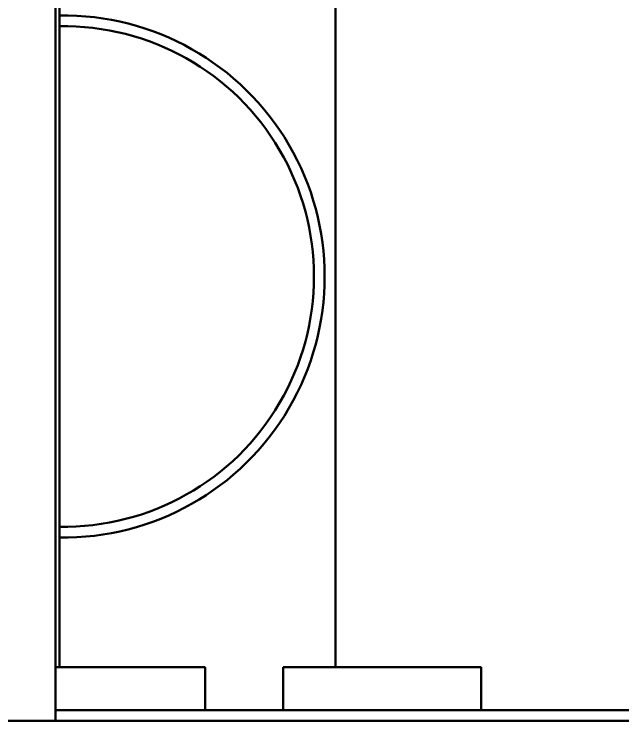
# Model space of a CAD drawing. Header units: millimetres. Extents: x 1510 to 10524, y 7125 to 13164.
# Drawn here: x 4956.63 to 4968, y 11272.45 to 11285.65 of the extents above; entities that cross this region are included whole.
import ezdxf

# ---------------------------------------------------------------- set-up
doc = ezdxf.new("R2010")
doc.units = ezdxf.units.MM
doc.header["$LTSCALE"] = 4
doc.layers.add('Visible (ISO)', color=7, linetype='Continuous', lineweight=50)

msp = doc.modelspace()

# ---------------------------------------------------------------- linework, layer by layer
at = {"layer": 'Visible (ISO)'}
for p, q in [((4957.48, 11273.454), (4957.48, 11393.554)), ((4962.638, 11273.454), (4962.638, 11393.554)), ((4957.407, 11289.454), (4957.407, 11272.454)), ((4957.407, 11273.454), (4960.2, 11273.454)), ((4960.2, 11272.654), (4960.2, 11273.454)), ((4961.658, 11273.454), (4961.658, 11272.654)), ((4961.658, 11273.454), (4965.358, 11273.454)), ((4965.358, 11272.654), (4965.358, 11273.454)), ((5137.407, 11272.654), (4957.407, 11272.654)), ((4937.382, 11272.454), (5157.407, 11272.454))]:
    msp.add_line(p, q, dxfattribs=at)
for radius, start, end in [(4.875, 269.0758, 90.9242), (4.675, 269.0363, 90.9637)]:
    msp.add_arc((4957.558, 11280.754), radius, start, end, dxfattribs=at)

doc.saveas('drawing.dxf')
